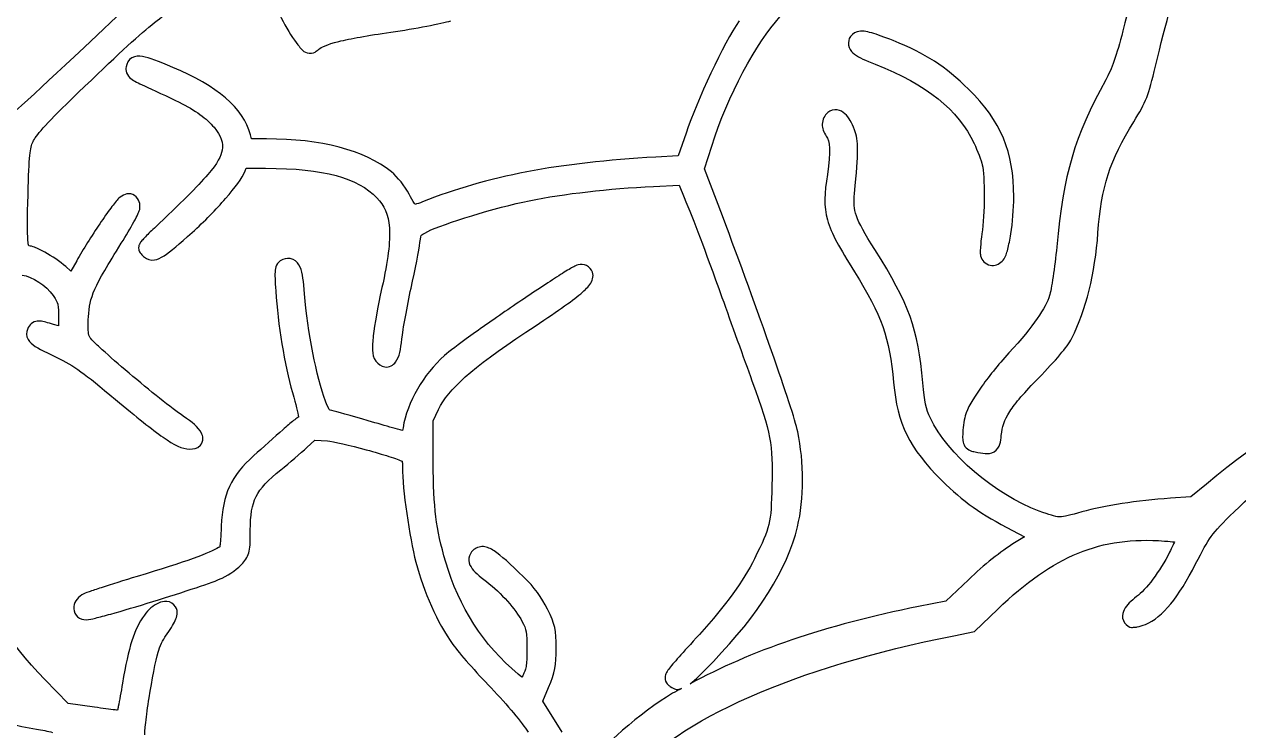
# Model space of a CAD drawing. Extents: x 3 to 173, y 187 to 306.
# Drawn here: x 7.52 to 16.03, y 217.01 to 221.96 of the extents above; entities that cross this region are included whole.
import ezdxf

# ---------------------------------------------------------------- set-up
doc = ezdxf.new("R2010")
doc.units = 0
doc.layers.add('Layer_1', color=7, linetype='CONTINUOUS')

msp = doc.modelspace()

# ---------------------------------------------------------------- linework, layer by layer
at = {"layer": 'Layer_1', "color": 7}
for points in [[(8.241771, 222.123264), (8.255, 222.103421), (7.934193, 221.800252)], [(12.153194, 221.199426), (12.098624, 221.038472), (11.942079, 221.030203)], [(9.214115, 221.158086), (9.107179, 221.158086), (9.100013, 221.186199)], [(12.407856, 220.617896), (12.28273, 220.949174), (12.332891, 221.106824)], [(9.063633, 220.934293), (9.070799, 220.951932), (9.205846, 220.951932)], [(11.924991, 220.824601), (12.104136, 220.833421), (12.139414, 220.747981)], [(7.88293, 220.303151), (7.842691, 220.231492), (7.806862, 220.262361)], [(14.220803, 220.326855), (14.220803, 220.326301)], [(11.496697, 220.223776), (11.496697, 220.224326)], [(7.755599, 219.89856), (7.755599, 219.846193), (7.720321, 219.856667)], [(10.381588, 218.888732), (10.379935, 219.180327), (10.419071, 219.260252)], [(9.496337, 218.994015), (9.552561, 219.045828), (9.640204, 219.039216)], [(15.799484, 218.737148), (15.690894, 218.646749), (15.548129, 218.637379)], [(14.441289, 218.411381), (14.526176, 218.367834), (14.455621, 218.324288)], [(11.014384, 218.086716), (11.013833, 218.086716)], [(14.132057, 218.066319), (13.972756, 217.915285), (13.782587, 217.877803)], [(14.030634, 217.673302), (14.17395, 217.701965), (14.33766, 217.859614)], [(8.008607, 217.171698), (7.822847, 217.198706), (7.660239, 217.365725)], [(11.008871, 217.392734), (11.002808, 217.38171), (10.97635, 217.403758)], [(11.28503, 216.995859), (11.150534, 217.215242), (11.190221, 217.310605)], [(12.0424, 217.316667), (12.042951, 217.316667)]]:
    msp.add_lwpolyline(points, dxfattribs=at)
msp.add_lwpolyline([(13.400595, 221.912701)], close=True, dxfattribs=at)
for points in [[(15.424657, 222.561479), (15.340174, 222.365696), (15.293253, 222.221771), (15.214644, 221.916008)], [(15.443398, 221.66796), (15.514732, 221.969873), (15.593585, 222.247859), (15.634119, 222.348158)], [(9.244982, 222.171769), (9.283371, 222.059857), (9.36889, 221.896335), (9.433498, 221.818441)], [(8.388394, 221.941914), (8.500122, 222.034731), (8.561138, 222.068456), (8.646914, 222.103971)], [(10.335838, 221.949079), (10.41134, 221.963303), (10.470164, 221.97558), (10.503958, 221.986564)], [(12.525265, 221.986564), (12.419424, 221.830774), (12.229155, 221.424755), (12.153194, 221.199426)], [(12.332891, 221.106824), (12.446757, 221.463177), (12.64423, 221.833238), (12.811345, 222.014123)], [(7.843793, 221.434244), (8.116747, 221.698124), (8.276666, 221.849096), (8.388394, 221.941914)], [(9.719028, 221.841592), (9.800983, 221.861912), (9.919613, 221.882763), (10.083381, 221.906636)], [(10.083381, 221.906636), (10.170448, 221.919336), (10.260335, 221.934858), (10.335838, 221.949079)], [(13.351537, 221.909393), (13.328564, 221.903212), (13.3059, 221.883203), (13.297518, 221.861438)], [(13.400595, 221.912701), (13.384029, 221.914541), (13.368153, 221.913852), (13.351537, 221.909393)], [(13.454063, 221.901124), (13.434416, 221.906486), (13.41716, 221.910858), (13.400595, 221.912701)], [(13.603993, 221.847657), (13.541887, 221.872577), (13.493356, 221.8904), (13.454063, 221.901124)], [(15.214644, 221.916008), (15.169602, 221.740805), (15.136646, 221.649294), (15.093928, 221.571497)], [(7.934193, 221.800252), (7.565748, 221.451837), (7.372358, 221.27143), (7.219266, 221.162495)], [(9.433498, 221.818441), (9.455029, 221.792477), (9.461173, 221.773627), (9.49799, 221.761116)], [(9.580121, 221.788125), (9.592316, 221.79916), (9.637073, 221.821272), (9.719028, 221.841592)], [(13.297518, 221.861438), (13.291128, 221.844815), (13.288173, 221.820809), (13.295864, 221.799702)], [(13.295864, 221.799702), (13.303566, 221.778592), (13.318444, 221.76373), (13.334449, 221.751744)], [(14.132609, 221.507006), (13.972118, 221.666518), (13.832778, 221.755842), (13.603993, 221.847657)], [(8.269332, 221.726939), (8.244456, 221.713054), (8.232039, 221.68477), (8.229093, 221.664102)], [(8.343194, 221.735208), (8.318683, 221.739357), (8.294206, 221.740825), (8.269332, 221.726939)], [(8.555963, 221.659691), (8.454402, 221.702535), (8.392216, 221.726905), (8.343194, 221.735208)], [(9.49799, 221.761116), (9.516397, 221.754851), (9.540734, 221.759982), (9.553112, 221.767178)], [(9.553112, 221.767178), (9.56549, 221.774319), (9.572425, 221.781182), (9.580121, 221.788125)], [(13.334449, 221.751744), (13.366459, 221.727783), (13.410084, 221.709611), (13.479418, 221.682292)], [(8.229093, 221.664102), (8.2274, 221.652306), (8.22709, 221.636614), (8.232951, 221.620556)], [(8.232951, 221.620556), (8.238824, 221.604497), (8.250068, 221.590922), (8.261615, 221.58142)], [(9.100013, 221.186199), (9.051701, 221.377971), (8.866675, 221.528619), (8.555963, 221.659691)], [(13.479418, 221.682292), (13.842618, 221.53918), (14.059391, 221.361967), (14.171745, 221.126667)], [(15.290712, 221.278251), (15.37846, 221.420155), (15.394342, 221.460341), (15.443398, 221.66796)], [(8.261615, 221.58142), (8.284709, 221.562426), (8.311987, 221.550294), (8.356975, 221.530157)], [(15.093928, 221.571497), (14.873385, 221.169855), (14.799961, 220.918454), (14.751072, 220.400715)], [(8.356975, 221.530157), (8.412575, 221.505265), (8.523359, 221.453161), (8.601163, 221.414951)], [(14.449557, 220.750738), (14.449557, 221.07031), (14.36234, 221.278666), (14.132609, 221.507006)], [(7.577556, 221.140448), (7.593095, 221.175562), (7.661937, 221.258433), (7.843793, 221.434244)], [(8.601163, 221.414951), (8.712852, 221.360104), (8.795692, 221.298571), (8.845352, 221.239666)], [(13.21263, 221.362034), (13.190109, 221.365562), (13.164471, 221.357872), (13.147587, 221.343845)], [(13.147587, 221.343845), (13.123781, 221.32409), (13.108554, 221.292932), (13.107899, 221.262266)], [(13.266649, 221.333925), (13.252504, 221.347218), (13.235151, 221.358507), (13.21263, 221.362034)], [(13.333346, 221.222577), (13.315152, 221.270191), (13.294939, 221.307337), (13.266649, 221.333925)], [(8.845352, 221.239666), (8.895011, 221.18076), (8.911212, 221.128216), (8.902127, 221.079812)], [(13.107899, 221.262266), (13.10725, 221.2316), (13.118293, 221.203634), (13.136011, 221.17793)], [(13.355395, 221.079812), (13.355669, 221.143758), (13.347861, 221.184615), (13.333346, 221.222577)], [(15.039909, 220.498282), (15.063387, 220.821726), (15.122606, 221.006386), (15.290712, 221.278251)], [(7.553854, 221.04123), (7.559236, 221.093441), (7.565364, 221.112894), (7.577556, 221.140448)], [(10.088342, 220.927127), (9.901522, 221.080134), (9.590874, 221.158086), (9.214115, 221.158086)], [(13.136011, 221.17793), (13.160082, 221.14299), (13.168332, 221.074072), (13.143728, 220.908938)], [(14.171745, 221.126667), (14.194763, 221.078463), (14.222474, 221.003683), (14.229071, 220.975082)], [(7.541727, 220.766723), (7.545419, 220.907039), (7.548472, 220.989016), (7.553854, 221.04123)], [(8.902127, 221.079812), (8.893835, 221.035608), (8.87113, 220.989797), (8.800703, 220.907284)], [(11.942079, 221.030203), (11.260583, 220.993229), (10.757907, 220.896783), (10.306072, 220.716011)], [(13.333898, 220.775543), (13.347916, 220.926046), (13.355121, 221.015866), (13.355395, 221.079812)], [(9.205846, 220.951932), (9.619102, 220.951726), (9.851248, 220.88483), (9.986367, 220.745226)], [(14.229071, 220.975082), (14.237179, 220.939884), (14.24319, 220.84885), (14.242852, 220.754596)], [(8.800703, 220.907284), (8.730276, 220.824768), (8.613909, 220.708981), (8.426979, 220.533007)], [(8.92638, 220.740265), (8.992215, 220.816451), (9.041305, 220.880414), (9.063633, 220.934293)], [(10.212917, 220.769481), (10.18206, 220.827339), (10.132915, 220.890619), (10.088342, 220.927127)], [(13.143728, 220.908938), (13.123905, 220.775901), (13.11639, 220.687614), (13.143728, 220.590334)], [(8.275395, 220.767827), (8.236368, 220.782587), (8.203751, 220.763551), (8.178932, 220.741368)], [(10.249297, 220.704987), (10.238919, 220.721808), (10.225923, 220.745085), (10.212917, 220.769481)], [(11.054071, 220.72428), (11.303038, 220.77427), (11.607357, 220.809477), (11.924991, 220.824601)], [(13.347127, 220.617896), (13.328763, 220.670147), (13.327565, 220.707592), (13.333898, 220.775543)], [(7.540625, 220.447569), (7.536485, 220.502637), (7.53744, 220.603511), (7.541727, 220.766723)], [(8.178932, 220.741368), (8.160757, 220.725112), (8.144292, 220.703568), (8.121606, 220.673017)], [(8.316736, 220.728138), (8.309503, 220.74414), (8.294909, 220.760452), (8.275395, 220.767827)], [(8.326107, 220.679632), (8.326107, 220.696199), (8.323961, 220.712139), (8.316736, 220.728138)], [(8.692665, 220.50214), (8.778476, 220.579695), (8.860545, 220.664079), (8.92638, 220.740265)], [(9.986367, 220.745226), (10.039619, 220.690207), (10.066959, 220.631576), (10.07401, 220.53466)], [(10.253707, 220.698372), (10.252126, 220.700912), (10.251083, 220.702109), (10.249297, 220.704987)], [(10.306072, 220.716011), (10.286627, 220.708221), (10.267773, 220.702013), (10.253707, 220.698372)], [(10.342452, 220.508755), (10.449852, 220.562818), (10.824248, 220.678131), (11.054071, 220.72428)], [(12.139414, 220.747981), (12.209891, 220.57878), (12.279211, 220.396281), (12.4051, 220.045183)], [(14.242852, 220.754596), (14.242513, 220.660342), (14.236438, 220.559143), (14.226315, 220.49277)], [(14.429162, 220.491116), (14.441371, 220.571437), (14.449557, 220.666489), (14.449557, 220.750738)], [(8.121606, 220.673017), (8.098921, 220.642466), (8.072416, 220.604429), (8.044436, 220.562773)], [(8.283663, 220.576003), (8.295161, 220.597254), (8.304745, 220.615613), (8.311775, 220.631124)], [(8.311775, 220.631124), (8.315289, 220.638885), (8.318176, 220.645678), (8.320595, 220.652621)], [(8.320595, 220.652621), (8.323022, 220.659564), (8.326107, 220.664477), (8.326107, 220.679632)], [(12.752917, 219.670908), (12.656125, 219.948361), (12.532049, 220.289638), (12.407856, 220.617896)], [(13.476111, 220.381975), (13.404402, 220.496515), (13.36549, 220.565643), (13.347127, 220.617896)], [(8.044436, 220.562773), (7.988475, 220.479466), (7.927185, 220.381764), (7.88293, 220.303151)], [(8.195469, 220.426073), (8.229861, 220.480494), (8.26067, 220.533506), (8.283663, 220.576003)], [(8.426979, 220.533007), (8.400326, 220.507917), (8.376177, 220.483516), (8.358077, 220.464105)], [(10.07401, 220.53466), (10.081063, 220.437748), (10.063938, 220.303741), (10.022196, 220.114635)], [(13.143728, 220.590334), (13.171067, 220.493055), (13.229446, 220.393597), (13.333898, 220.22543)], [(7.546688, 220.408984), (7.545164, 220.414516), (7.542369, 220.424337), (7.540625, 220.447569)], [(8.335477, 220.43875), (8.332432, 220.434968), (8.329537, 220.431632), (8.326658, 220.427173)], [(8.358077, 220.464105), (8.349026, 220.454396), (8.341571, 220.446314), (8.335477, 220.43875)], [(8.494779, 220.338428), (8.541307, 220.368155), (8.60085, 220.419158), (8.692665, 220.50214)], [(10.226146, 220.11188), (10.25442, 220.24221), (10.281739, 220.380914), (10.288433, 220.431584)], [(10.288433, 220.431584), (10.293409, 220.469241), (10.297682, 220.481109), (10.298906, 220.482847)], [(10.298906, 220.482847), (10.30012, 220.484541), (10.309267, 220.492048), (10.342452, 220.508755)], [(14.226315, 220.49277), (14.221277, 220.459524), (14.218019, 220.42649), (14.216393, 220.399064)], [(14.407665, 220.38473), (14.415595, 220.41482), (14.423058, 220.450956), (14.429162, 220.491116)], [(14.856905, 219.759653), (14.956343, 219.958848), (15.019384, 220.215461), (15.039909, 220.498282)], [(7.586927, 220.398511), (7.573115, 220.404212), (7.559817, 220.405964), (7.546688, 220.408984)], [(7.659136, 220.363233), (7.633683, 220.377457), (7.609089, 220.389367), (7.586927, 220.398511)], [(7.806862, 220.262361), (7.764503, 220.298584), (7.710043, 220.334796), (7.659136, 220.363233)], [(8.01026, 220.104715), (8.042511, 220.177796), (8.099222, 220.273774), (8.195469, 220.426073)], [(8.317838, 220.404576), (8.317818, 220.404457), (8.316736, 220.395841), (8.316736, 220.395756)], [(8.316736, 220.395756), (8.316736, 220.366067), (8.327003, 220.361145), (8.333824, 220.352209)], [(8.318941, 220.410638), (8.318433, 220.408945), (8.317867, 220.404689), (8.317838, 220.404576)], [(8.322248, 220.418354), (8.321345, 220.416378), (8.319962, 220.414025), (8.318941, 220.410638)], [(8.326658, 220.427173), (8.325219, 220.424915), (8.324063, 220.422277), (8.322248, 220.418354)], [(8.333824, 220.352209), (8.340645, 220.343263), (8.348133, 220.335293), (8.356975, 220.327955)], [(13.812352, 219.447114), (13.77809, 219.831998), (13.720231, 219.992071), (13.476111, 220.381975)], [(14.215291, 220.362132), (14.215565, 220.351126), (14.214078, 220.344381), (14.220803, 220.326855)], [(14.216393, 220.399064), (14.215575, 220.385345), (14.215009, 220.373128), (14.215291, 220.362132)], [(14.375694, 220.308663), (14.395738, 220.332793), (14.399737, 220.354642), (14.407665, 220.38473)], [(14.751072, 220.400715), (14.744347, 220.329451), (14.734945, 220.254391), (14.725716, 220.191806)], [(8.356975, 220.327955), (8.374456, 220.313449), (8.402983, 220.305406), (8.426979, 220.309216)], [(8.426979, 220.309216), (8.450977, 220.313026), (8.471515, 220.323553), (8.494779, 220.338428)], [(9.289631, 220.283858), (9.278706, 220.268392), (9.275317, 220.252368), (9.273646, 220.236453)], [(9.327665, 220.31197), (9.31757, 220.308104), (9.300555, 220.299324), (9.289631, 220.283858)], [(9.398772, 220.31252), (9.373634, 220.323527), (9.347506, 220.31959), (9.327665, 220.31197)], [(9.448381, 220.258503), (9.439099, 220.28015), (9.42391, 220.301517), (9.398772, 220.31252)], [(9.4798, 220.071091), (9.472951, 220.159107), (9.466948, 220.215202), (9.448381, 220.258503)], [(11.367162, 220.261811), (11.357549, 220.256731), (11.346297, 220.250477), (11.332986, 220.242518)], [(11.397478, 220.274488), (11.380311, 220.270876), (11.376775, 220.266891), (11.367162, 220.261811)], [(11.455356, 220.268976), (11.436038, 220.277866), (11.415265, 220.278242), (11.397478, 220.274488)], [(11.496697, 220.224326), (11.489698, 220.242529), (11.474675, 220.260089), (11.455356, 220.268976)], [(14.220803, 220.326301), (14.232405, 220.296112), (14.263371, 220.272439), (14.295217, 220.27063)], [(14.295217, 220.27063), (14.327063, 220.268937), (14.35591, 220.284826), (14.375694, 220.308663)], [(7.500386, 220.203382), (7.571194, 220.192771), (7.668791, 220.130369), (7.717565, 220.059514)], [(9.273646, 220.236453), (9.270304, 220.204627), (9.272828, 220.16445), (9.277504, 220.090934)], [(11.231563, 220.179128), (11.151163, 220.127239), (11.048127, 220.058272), (10.943277, 219.986754)], [(11.332986, 220.242518), (11.306367, 220.226629), (11.271762, 220.205073), (11.231563, 220.179128)], [(11.479058, 220.136685), (11.49622, 220.160194), (11.508365, 220.193366), (11.496697, 220.223776)], [(13.333898, 220.22543), (13.525832, 219.916422), (13.578043, 219.76955), (13.6073, 219.449869)], [(14.725716, 220.191806), (14.716487, 220.12922), (14.705966, 220.076289), (14.700912, 220.060064)], [(7.965061, 219.909583), (7.968958, 219.981911), (7.978009, 220.03163), (8.01026, 220.104715)], [(9.277504, 220.090934), (9.292248, 219.85882), (9.339756, 219.573248), (9.394913, 219.378213)], [(10.022196, 220.114635), (9.990145, 219.969429), (9.970014, 219.858425), (9.961011, 219.777292)], [(10.161654, 219.755242), (10.16885, 219.819484), (10.198351, 219.983751), (10.226146, 220.11188)], [(11.402439, 220.061718), (11.437846, 220.090437), (11.461896, 220.113181), (11.479058, 220.136685)], [(7.717565, 220.059514), (7.738337, 220.029336), (7.745765, 220.01643), (7.750087, 219.998881)], [(9.626424, 219.319231), (9.564241, 219.485341), (9.50034, 219.807069), (9.4798, 220.071091)], [(11.030369, 219.801546), (11.215268, 219.924027), (11.331626, 220.004283), (11.402439, 220.061718)], [(12.4051, 220.045183), (12.466355, 219.874345), (12.560549, 219.612025), (12.614562, 219.461996)], [(14.700912, 220.060064), (14.672791, 219.969759), (14.592608, 219.851587), (14.415933, 219.656577)], [(7.750087, 219.998881), (7.75441, 219.981327), (7.755599, 219.95302), (7.755599, 219.89856)], [(10.943277, 219.986754), (10.838427, 219.915233), (10.732216, 219.840789), (10.645069, 219.778395)], [(7.549996, 219.845643), (7.541295, 219.831899), (7.53071, 219.814551), (7.531254, 219.788315)], [(7.584171, 219.874306), (7.569013, 219.868097), (7.556355, 219.855679), (7.549996, 219.845643)], [(7.626615, 219.879817), (7.613788, 219.880946), (7.599329, 219.880373), (7.584171, 219.874306)], [(7.720321, 219.856667), (7.677724, 219.869677), (7.652266, 219.877531), (7.626615, 219.879817)], [(7.96451, 219.805954), (7.962195, 219.826952), (7.962323, 219.859421), (7.965061, 219.909583)], [(7.531254, 219.788315), (7.531791, 219.762069), (7.547479, 219.739149), (7.564327, 219.724375)], [(7.977739, 219.76241), (7.969893, 219.776295), (7.966812, 219.78496), (7.96451, 219.805954)], [(8.000338, 219.738156), (7.985161, 219.753424), (7.974064, 219.768944), (7.977739, 219.76241)], [(9.961011, 219.777292), (9.95651, 219.736725), (9.954942, 219.703852), (9.956602, 219.675869)], [(10.117556, 219.592083), (10.145933, 219.631563), (10.153335, 219.680947), (10.161654, 219.755242)], [(10.419071, 219.260252), (10.488451, 219.402873), (10.644812, 219.546157), (11.030369, 219.801546)], [(10.645069, 219.778395), (10.557923, 219.715999), (10.492114, 219.667677), (10.460412, 219.638938)], [(14.773121, 219.643897), (14.812819, 219.691045), (14.840802, 219.727392), (14.856905, 219.759653)], [(7.564327, 219.724375), (7.598021, 219.694824), (7.646981, 219.671729), (7.738511, 219.626811)], [(8.061523, 219.679727), (8.03629, 219.702785), (8.015517, 219.722882), (8.000338, 219.738156)], [(8.250039, 219.514913), (8.179008, 219.575091), (8.111992, 219.633598), (8.061523, 219.679727)], [(9.956602, 219.675869), (9.958267, 219.647873), (9.960116, 219.623562), (9.980304, 219.599249)], [(12.93592, 219.103156), (12.918352, 219.18546), (12.849708, 219.393455), (12.752917, 219.670908)], [(7.738511, 219.626811), (7.869604, 219.562475), (7.930953, 219.519005), (8.155781, 219.329704)], [(9.980304, 219.599249), (9.995651, 219.580763), (10.012986, 219.563429), (10.042591, 219.558459)], [(10.042591, 219.558459), (10.072196, 219.553492), (10.103368, 219.572345), (10.117556, 219.592083)], [(10.460412, 219.638938), (10.309782, 219.502376), (10.200356, 219.313471), (10.169922, 219.131818)], [(14.415933, 219.656577), (14.338986, 219.571642), (14.269884, 219.485378), (14.216393, 219.409079)], [(14.624844, 219.482392), (14.682733, 219.541512), (14.733422, 219.596748), (14.773121, 219.643897)], [(8.629826, 219.213398), (8.552706, 219.265834), (8.3921, 219.394556), (8.250039, 219.514913)], [(12.614562, 219.461996), (12.752038, 219.080138), (12.761717, 219.027396), (12.75457, 218.727778)], [(13.6073, 219.449869), (13.633945, 219.15874), (13.716149, 218.991074), (13.946298, 218.761402)], [(13.866371, 219.198516), (13.834337, 219.266938), (13.8244, 219.311707), (13.812352, 219.447114)], [(14.216393, 219.409079), (14.162902, 219.332783), (14.12497, 219.269453), (14.110009, 219.215605)], [(14.421996, 219.245368), (14.460446, 219.305777), (14.524044, 219.379443), (14.624844, 219.482392)], [(8.155781, 219.329704), (8.303894, 219.204996), (8.409372, 219.120278), (8.488715, 219.065674)], [(9.394913, 219.378213), (9.419153, 219.29249), (9.432442, 219.237195), (9.436254, 219.208989)], [(16.821437, 219.356163), (16.518365, 219.261912), (16.192964, 219.063698), (15.799484, 218.737148)], [(9.652882, 219.259702), (9.65037, 219.262524), (9.641331, 219.279401), (9.626424, 219.319231)], [(9.687057, 219.248125), (9.658814, 219.255039), (9.655382, 219.257021), (9.652882, 219.259702)], [(9.972035, 219.167647), (9.850828, 219.203136), (9.726189, 219.238561), (9.687057, 219.248125)], [(14.362465, 219.078351), (14.368717, 219.138933), (14.383548, 219.184961), (14.421996, 219.245368)], [(8.756606, 219.094887), (8.734175, 219.137756), (8.6927, 219.170649), (8.629826, 219.213398)], [(9.403181, 219.182531), (9.381459, 219.16571), (9.35457, 219.143277), (9.327114, 219.118591)], [(9.432396, 219.204028), (9.423709, 219.198355), (9.414043, 219.190941), (9.403181, 219.182531)], [(9.436254, 219.206232), (9.435013, 219.205385), (9.433657, 219.204874), (9.432396, 219.204028)], [(9.436254, 219.208989), (9.436593, 219.206449), (9.436117, 219.208208), (9.436254, 219.206232)], [(10.131337, 219.122449), (10.089143, 219.134048), (10.032246, 219.150022), (9.972035, 219.167647)], [(14.628702, 218.548081), (14.318052, 218.661399), (13.981709, 218.952164), (13.866371, 219.198516)], [(14.110009, 219.215605), (14.099335, 219.177239), (14.091869, 219.124704), (14.091819, 219.083313)], [(8.767079, 219.056301), (8.76674, 219.071937), (8.762214, 219.084157), (8.756606, 219.094887)], [(9.327114, 219.118591), (9.273862, 219.070706), (9.182912, 218.989107), (9.124266, 218.936687)], [(10.164961, 219.113076), (10.15455, 219.115898), (10.145349, 219.11861), (10.131337, 219.122449)], [(10.169922, 219.131818), (10.168624, 219.124114), (10.166612, 219.119595), (10.164961, 219.113076)], [(12.934266, 218.43784), (12.980711, 218.630332), (12.980825, 218.892562), (12.93592, 219.103156)], [(14.091819, 219.083313), (14.091778, 219.05333), (14.08863, 219.029998), (14.107804, 219.001181)], [(14.352543, 219.017716), (14.358112, 219.03671), (14.360109, 219.055528), (14.362465, 219.078351)], [(15.994614, 218.54312), (16.379539, 218.9264), (16.771462, 219.105704), (17.270126, 219.129614)], [(8.488715, 219.065674), (8.568059, 219.01107), (8.619707, 218.982438), (8.674475, 218.982438)], [(8.674475, 218.982438), (8.700106, 218.982438), (8.726295, 218.983863), (8.74944, 219.008897)], [(8.74944, 219.008897), (8.761011, 219.021455), (8.767415, 219.040678), (8.767079, 219.056301)], [(9.313333, 218.837469), (9.373711, 218.886023), (9.454603, 218.955238), (9.496337, 218.994015)], [(9.640204, 219.039216), (9.676531, 219.036337), (9.79874, 219.00862), (9.912504, 218.97748)], [(14.107804, 219.001181), (14.117391, 218.986787), (14.132377, 218.976909), (14.144735, 218.971965)], [(14.312856, 218.963145), (14.334748, 218.975845), (14.346975, 218.998714), (14.352543, 219.017716)], [(9.124266, 218.936687), (8.962586, 218.792181), (8.905423, 218.668641), (8.896063, 218.441698)], [(9.912504, 218.97748), (9.969387, 218.961901), (10.02525, 218.945535), (10.071254, 218.930625)], [(10.071254, 218.930625), (10.115361, 218.916316), (10.150047, 218.903306), (10.162756, 218.897001)], [(10.162756, 218.897001), (10.164224, 218.89209), (10.166058, 218.87781), (10.166063, 218.854007)], [(14.144735, 218.971965), (14.157094, 218.967026), (14.167725, 218.964938), (14.179462, 218.962595)], [(14.179462, 218.962595), (14.206555, 218.957176), (14.227983, 218.953124), (14.248364, 218.951572)], [(14.248364, 218.951572), (14.268743, 218.95016), (14.290963, 218.950445), (14.312856, 218.963145)], [(9.140252, 218.648953), (9.170289, 218.708897), (9.222303, 218.764266), (9.313333, 218.837469)], [(10.166063, 218.854007), (10.166104, 218.701588), (10.213729, 218.366612), (10.25977, 218.188138)], [(10.469232, 218.190342), (10.399527, 218.430615), (10.383055, 218.564103), (10.381588, 218.888732)], [(12.75457, 218.727778), (12.748034, 218.453717), (12.746287, 218.444001), (12.632752, 218.213493)], [(13.946298, 218.761402), (14.09422, 218.61378), (14.218419, 218.526226), (14.441289, 218.411381)], [(9.099462, 218.413035), (9.099462, 218.520178), (9.110215, 218.589012), (9.140252, 218.648953)], [(15.548129, 218.637379), (15.313677, 218.621631), (15.084462, 218.586257), (14.92691, 218.542019)], [(14.92691, 218.542019), (14.759672, 218.495052), (14.775661, 218.494462), (14.628702, 218.548081)], [(15.723967, 218.176564), (15.823548, 218.369892), (15.82811, 218.377331), (15.994614, 218.54312)], [(8.896063, 218.441698), (8.892905, 218.364981), (8.889932, 218.323006), (8.886141, 218.306098)], [(9.092296, 218.267513), (9.099419, 218.302421), (9.099462, 218.342274), (9.099462, 218.413035)], [(12.345018, 217.493606), (12.660127, 217.819604), (12.862568, 218.139994), (12.934266, 218.43784)], [(8.886141, 218.306098), (8.882351, 218.289193), (8.889123, 218.300234), (8.87622, 218.291767)], [(14.455621, 218.324288), (14.35853, 218.264287), (14.241954, 218.170586), (14.132057, 218.066319)], [(14.33766, 217.859614), (14.729943, 218.237188), (15.059208, 218.371063), (15.506237, 218.337518)], [(15.506237, 218.337518), (15.538741, 218.334978), (15.559494, 218.332878), (15.57569, 218.330903)], [(15.57569, 218.330903), (15.568558, 218.314449), (15.557865, 218.292075), (15.541515, 218.259244)], [(7.660239, 217.365725), (7.39671, 217.637116), (7.239051, 217.889572), (7.117843, 218.232235)], [(8.87622, 218.291767), (8.822829, 218.256803), (8.645141, 218.189741), (8.307365, 218.08892)], [(9.047096, 218.182626), (9.0669, 218.206163), (9.085174, 218.232605), (9.092296, 218.267513)], [(10.630738, 218.217904), (10.62758, 218.194931), (10.63547, 218.172729), (10.646172, 218.155617)], [(10.659401, 218.271371), (10.646735, 218.258727), (10.633897, 218.240885), (10.630738, 218.217904)], [(10.733264, 218.298382), (10.706278, 218.300922), (10.676507, 218.288474), (10.659401, 218.271371)], [(10.807678, 218.268063), (10.782645, 218.284347), (10.76025, 218.29589), (10.733264, 218.298382)], [(11.013833, 218.086716), (10.919481, 218.179177), (10.857741, 218.23552), (10.807678, 218.268063)], [(15.541515, 218.259244), (15.473929, 218.123537), (15.375211, 217.994835), (15.311107, 217.947258)], [(8.903229, 218.077896), (8.957977, 218.105498), (9.014123, 218.143456), (9.047096, 218.182626)], [(10.25977, 218.188138), (10.313097, 217.981419), (10.41052, 217.764079), (10.519393, 217.611566)], [(10.97635, 217.403758), (10.733471, 217.607006), (10.560884, 217.874425), (10.469232, 218.190342)], [(10.646172, 218.155617), (10.667573, 218.121392), (10.701148, 218.094003), (10.75421, 218.053092)], [(12.632752, 218.213493), (12.556404, 218.058485), (12.431313, 217.885779), (12.246901, 217.682675)], [(15.372292, 217.752677), (15.496629, 217.802405), (15.604257, 217.944151), (15.723967, 218.176564)], [(8.307365, 218.08892), (8.213194, 218.06081), (8.12357, 218.03265), (8.054909, 218.010095)], [(8.719123, 218.010095), (8.806694, 218.03948), (8.869855, 218.061056), (8.903229, 218.077896)], [(10.75421, 218.053092), (10.859891, 217.971594), (10.9585, 217.860376), (11.003359, 217.775278)], [(11.182504, 217.858511), (11.140881, 217.94254), (11.090086, 218.0125), (11.014384, 218.086716)], [(7.96947, 217.980882), (7.947248, 217.972811), (7.938171, 217.971575), (7.91931, 217.959383)], [(8.054909, 218.010095), (8.020578, 217.998806), (7.991693, 217.988928), (7.96947, 217.980882)], [(8.417057, 217.913081), (8.52393, 217.94605), (8.631553, 217.98071), (8.719123, 218.010095)], [(7.91931, 217.959383), (7.884569, 217.936946), (7.860327, 217.903864), (7.861984, 217.862922)], [(8.121055, 217.825437), (8.20436, 217.848749), (8.310185, 217.880112), (8.417057, 217.913081)], [(8.455091, 217.902058), (8.418615, 217.885576), (8.385263, 217.856199), (8.356975, 217.817171)], [(8.515174, 217.913632), (8.492751, 217.915889), (8.473329, 217.910299), (8.455091, 217.902058)], [(8.576359, 217.87615), (8.563091, 217.897599), (8.537595, 217.911456), (8.515174, 217.913632)], [(8.587383, 217.824887), (8.589104, 217.841115), (8.585943, 217.860664), (8.576359, 217.87615)], [(13.782587, 217.877803), (13.133365, 217.748791), (12.596194, 217.563713), (12.181306, 217.334856)], [(15.311107, 217.947258), (15.271271, 217.917684), (15.242015, 217.889524), (15.224566, 217.855756)], [(7.861984, 217.862922), (7.862802, 217.842461), (7.872399, 217.82003), (7.889544, 217.805594)], [(7.889544, 217.805594), (7.906686, 217.791173), (7.928642, 217.785201), (7.949627, 217.785201)], [(7.949627, 217.785201), (7.973537, 217.785201), (7.987074, 217.790467), (8.015221, 217.797325)], [(8.015221, 217.797325), (8.043367, 217.804183), (8.079402, 217.813781), (8.121055, 217.825437)], [(8.356975, 217.817171), (8.283431, 217.715701), (8.247212, 217.597681), (8.203737, 217.340921)], [(8.573602, 217.779686), (8.580477, 217.794506), (8.58565, 217.808648), (8.587383, 217.824887)], [(11.243689, 217.586211), (11.243902, 217.715023), (11.235144, 217.752254), (11.182504, 217.858511)], [(15.224566, 217.855756), (15.215843, 217.838879), (15.209288, 217.819022), (15.21299, 217.796224)], [(15.21299, 217.796224), (15.216693, 217.773421), (15.232918, 217.752288), (15.251024, 217.741104)], [(8.505252, 217.671098), (8.538257, 217.716745), (8.559851, 217.75007), (8.573602, 217.779686)], [(11.003359, 217.775278), (11.037083, 217.711306), (11.037503, 217.703181), (11.037535, 217.577942)], [(15.251024, 217.741104), (15.271322, 217.728601), (15.280613, 217.731974), (15.289609, 217.732284)], [(15.289609, 217.732284), (15.298607, 217.732566), (15.306717, 217.733345), (15.315516, 217.735039)], [(15.315516, 217.735039), (15.333113, 217.738538), (15.352499, 217.744691), (15.372292, 217.752677)], [(8.452886, 217.557549), (8.463043, 217.592793), (8.491434, 217.651989), (8.505252, 217.671098)], [(11.740885, 216.665131), (12.096428, 217.087302), (12.901823, 217.448326), (14.030634, 217.673302)], [(12.246901, 217.682675), (12.122525, 217.545693), (12.062267, 217.480562), (12.031927, 217.438485)], [(8.390599, 217.237292), (8.41036, 217.363166), (8.436274, 217.499947), (8.452886, 217.557549)], [(10.519393, 217.611566), (10.564054, 217.549003), (10.68088, 217.417285), (10.787283, 217.306744)], [(11.037535, 217.577942), (11.037547, 217.518159), (11.036152, 217.48158), (11.032023, 217.456674)], [(11.190221, 217.310605), (11.234016, 217.416599), (11.243476, 217.46463), (11.243689, 217.586211)], [(11.032023, 217.456674), (11.027882, 217.431782), (11.022156, 217.417635), (11.008871, 217.392734)], [(12.181306, 217.334856), (12.219129, 217.364537), (12.261586, 217.407302), (12.345018, 217.493606)], [(12.031927, 217.438485), (12.016757, 217.41746), (12.002001, 217.399282), (12.007122, 217.366276)], [(12.007122, 217.366276), (12.009691, 217.349766), (12.019744, 217.335782), (12.026966, 217.328794)], [(6.865938, 217.318871), (7.114813, 217.1493), (7.322958, 217.063595), (7.600156, 217.01901)], [(8.203737, 217.340921), (8.193015, 217.277599), (8.18235, 217.219495), (8.174523, 217.177209)], [(10.787283, 217.306744), (10.904039, 217.185456), (11.004867, 217.063465), (11.045803, 216.996963)], [(12.026966, 217.328794), (12.034188, 217.321795), (12.03898, 217.319178), (12.0424, 217.316667)], [(12.042951, 217.316667), (12.05553, 217.307523), (12.075308, 217.294916), (12.100829, 217.29517)], [(12.121775, 217.303436), (12.101744, 217.291842), (12.077771, 217.281632), (12.058385, 217.269812)], [(12.100829, 217.29517), (12.108919, 217.295249), (12.114511, 217.301393), (12.121775, 217.303436)], [(8.366345, 217.065314), (8.371818, 217.113331), (8.380718, 217.174356), (8.390599, 217.237292)], [(12.058385, 217.269812), (11.836763, 217.134687), (11.550756, 216.890023), (11.450395, 216.738441)], [(8.152474, 217.152405), (8.115418, 217.156808), (8.064108, 217.163598), (8.008607, 217.171698)], [(8.169562, 217.150201), (8.163446, 217.150765), (8.159758, 217.151558), (8.152474, 217.152405)], [(8.174523, 217.177209), (8.172406, 217.165836), (8.171272, 217.159063), (8.169562, 217.150201)], [(8.360282, 216.977119), (8.360564, 216.974862), (8.360876, 217.017291), (8.366345, 217.065314)], [(7.600156, 217.01901), (7.640544, 217.012519), (7.68051, 217.003787), (7.713155, 216.994758)]]:
    msp.add_open_spline(points, degree=3, dxfattribs=at)

doc.saveas('drawing.dxf')
